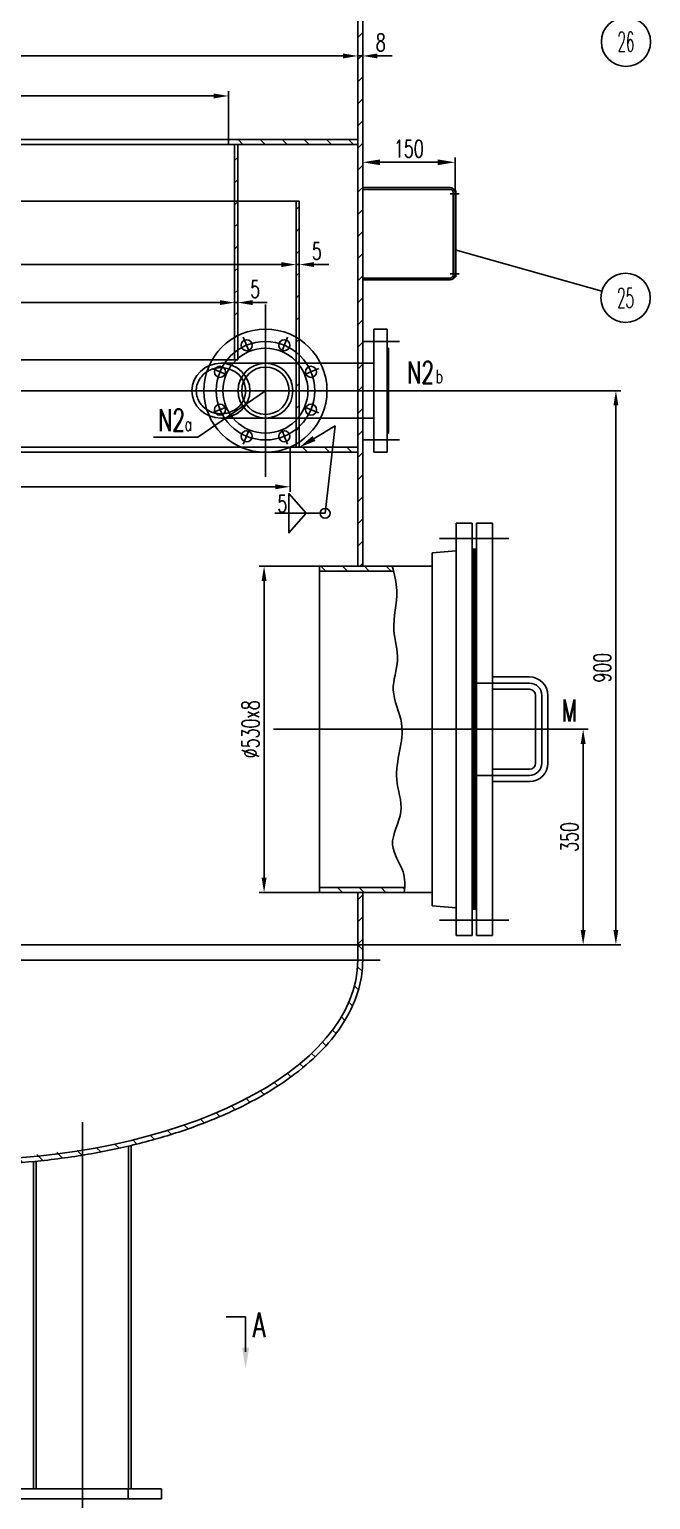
# Model space of a CAD drawing. Extents: x -23873 to -19420, y 16448 to 23154.
# Drawn here: x -22265 to -21256, y 19537 to 21926 of the extents above; entities that cross this region are included whole.
import ezdxf
from ezdxf.enums import TextEntityAlignment as Align

# ---------------------------------------------------------------- set-up
doc = ezdxf.new("R2010")
doc.units = 0
doc.header["$LTSCALE"] = 8
doc.layers.get('0').update_dxf_attribs({"linetype": 'CONTINUOUS'})
doc.layers.get('DEFPOINTS').update_dxf_attribs({"linetype": 'CONTINUOUS'})
doc.styles.add('DFT', font='simplex.shx', dxfattribs={"width": 0.67, "bigfont": 'dft.shx'})
doc.styles.add('HZLIB', font='simplex.shx', dxfattribs={"width": 0.5, "bigfont": 'HZLIB.SHX'})
doc.styles.get("Standard").update_dxf_attribs({"font": 'simplex.shx', "width": 0.67, "bigfont": 'dft.shx'})
doc.dimstyles.get("Standard").update_dxf_attribs({"dimscale": 3, "dimtxt": 3.5, "dimasz": 3, "dimexe": 1, "dimexo": 0, "dimgap": 1.5, "dimtad": 1, "dimdec": 0, "dimzin": 0, "dimdsep": 46, "dimtxsty": 'DFT', "dimcen": 3, "dimclrd": 2, "dimclre": 2, "dimclrt": 5, "dimaunit": 1, "dimadec": 0, "dimazin": 0, "dimtfac": 1, "dimtdec": 0, "dimtix": 1, "dimtmove": 2, "dimatfit": 3, "dimfxl": 0, "dimtolj": 1, "dimtzin": 0, "dimarcsym": 0})

# ---------------------------------------------------------------- blocks, each defined once
blk = doc.blocks.new('*D25')
at = {"lineweight": -2}
for p, q in [((-21793.6, 21053.6), (-21891.8, 21053.6)), ((-21883.8, 20547.6), (-21883.8, 21029.6)), ((-21793.6, 20523.6), (-21891.8, 20523.6))]:
    blk.add_line(p, q, dxfattribs=at)
for points in [[(-21887.8, 21029.6), (-21879.8, 21029.6), (-21883.8, 21053.6)], [(-21887.8, 20547.6), (-21879.8, 20547.6), (-21883.8, 20523.6)]]:
    blk.add_solid(points)
at = {"layer": 'DEFPOINTS', "color": 0}
for p in [(-21883.8, 21053.6), (-21793.6, 21053.6), (-21793.6, 20523.6)]:
    blk.add_point(p, dxfattribs=at)
at = {"color": 5, "insert": (-21905.8, 20788.6), "char_height": 28, "attachment_point": 5, "rotation": 90, "style": 'DFT'}
blk.add_mtext('\\A1;%%c530x8', dxfattribs=at)
blk = doc.blocks.new('*D27')
at = {"lineweight": -2}
for p, q in [((-21422.6, 20788.6), (-21357.4, 20788.6)), ((-21365.4, 20462.6), (-21365.4, 20764.6)), ((-21723.6, 20438.6), (-21357.4, 20438.6))]:
    blk.add_line(p, q, dxfattribs=at)
for points in [[(-21369.4, 20764.6), (-21361.4, 20764.6), (-21365.4, 20788.6)], [(-21369.4, 20462.6), (-21361.4, 20462.6), (-21365.4, 20438.6)]]:
    blk.add_solid(points)
at = {"layer": 'DEFPOINTS', "color": 0}
for p in [(-21422.6, 20788.6), (-21365.4, 20788.6), (-21723.6, 20438.6)]:
    blk.add_point(p, dxfattribs=at)
at = {"color": 5, "insert": (-21387.4, 20613.6), "char_height": 28, "attachment_point": 5, "rotation": 90, "style": 'DFT'}
blk.add_mtext('\\A1;350', dxfattribs=at)
blk = doc.blocks.new('*D30')
at = {"lineweight": -2}
for p, q in [((-21723.6, 21668.6), (-21723.6, 21717.7)), ((-21573.6, 21663.6), (-21573.6, 21717.7)), ((-21695.6, 21709.7), (-21601.6, 21709.7))]:
    blk.add_line(p, q, dxfattribs=at)
for points in [[(-21695.6, 21714.3), (-21695.6, 21705), (-21723.6, 21709.7)], [(-21601.6, 21714.3), (-21601.6, 21705), (-21573.6, 21709.7)]]:
    blk.add_solid(points)
at = {"layer": 'DEFPOINTS', "color": 0}
for p in [(-21573.6, 21709.7), (-21723.6, 21668.6), (-21573.6, 21663.6)]:
    blk.add_point(p, dxfattribs=at)
at = {"color": 5, "insert": (-21648.6, 21731.7), "char_height": 28, "attachment_point": 5, "style": 'DFT'}
blk.add_mtext('\\A1;150', dxfattribs=at)
blk = doc.blocks.new('*D33')
at = {"color": 2, "lineweight": -2}
for p, q in [((-22921.6, 21238.6), (-22921.6, 21174.5)), ((-21841.6, 21238.6), (-21841.6, 21174.5)), ((-22897.6, 21182.5), (-21865.6, 21182.5))]:
    blk.add_line(p, q, dxfattribs=at)
at = {"color": 2}
for points in [[(-22897.6, 21186.5), (-22897.6, 21178.5), (-22921.6, 21182.5)], [(-21865.6, 21186.5), (-21865.6, 21178.5), (-21841.6, 21182.5)]]:
    blk.add_solid(points, dxfattribs=at)
at = {"layer": 'DEFPOINTS', "color": 0}
for p in [(-22921.6, 21238.6), (-21841.6, 21238.6), (-21841.6, 21182.5)]:
    blk.add_point(p, dxfattribs=at)
at = {"color": 5, "insert": (-22428.1, 21204.5), "char_height": 28, "attachment_point": 5, "style": 'DFT'}
blk.add_mtext('\\A1;%%c1080', dxfattribs=at)
blk = doc.blocks.new('*D34')
at = {"color": 2, "lineweight": -2}
for p, q in [((-22821.6, 21746.6), (-22821.6, 21825.4)), ((-22797.6, 21817.4), (-21965.6, 21817.4)), ((-21941.6, 21746.6), (-21941.6, 21825.4))]:
    blk.add_line(p, q, dxfattribs=at)
at = {"color": 2}
for points in [[(-22797.6, 21821.4), (-22797.6, 21813.4), (-22821.6, 21817.4)], [(-21965.6, 21821.4), (-21965.6, 21813.4), (-21941.6, 21817.4)]]:
    blk.add_solid(points, dxfattribs=at)
at = {"layer": 'DEFPOINTS', "color": 0}
for p in [(-21941.6, 21817.4), (-22821.6, 21746.6), (-21941.6, 21746.6)]:
    blk.add_point(p, dxfattribs=at)
at = {"color": 5, "insert": (-22420.2, 21839.4), "char_height": 28, "attachment_point": 5, "style": 'DFT'}
blk.add_mtext('\\A1;%%c880', dxfattribs=at)
blk = doc.blocks.new('*D35')
at = {"color": 2, "lineweight": -2}
for p, q in [((-22831.6, 21481.7), (-22831.6, 21473.7)), ((-22807.6, 21481.7), (-21955.6, 21481.7)), ((-21931.6, 21481.7), (-21931.6, 21489.7))]:
    blk.add_line(p, q, dxfattribs=at)
at = {"color": 2}
for points in [[(-22807.6, 21485.7), (-22807.6, 21477.7), (-22831.6, 21481.7)], [(-21955.6, 21485.7), (-21955.6, 21477.7), (-21931.6, 21481.7)]]:
    blk.add_solid(points, dxfattribs=at)
at = {"layer": 'DEFPOINTS', "color": 0}
for p in [(-22831.6, 21481.7), (-21931.6, 21481.7), (-21931.6, 21481.7)]:
    blk.add_point(p, dxfattribs=at)
at = {"color": 5, "insert": (-22421.5, 21503.7), "char_height": 28, "attachment_point": 5, "style": 'DFT'}
blk.add_mtext('\\A1;%%c900', dxfattribs=at)
blk = doc.blocks.new('*D36')
at = {"color": 2, "lineweight": -2}
for p, q in [((-21955.6, 21481.7), (-21979.6, 21481.7)), ((-21931.6, 21481.7), (-21931.6, 21489.7)), ((-21931.6, 21481.7), (-21926.6, 21481.7)), ((-21926.6, 21481.7), (-21926.6, 21489.7)), ((-21902.6, 21481.7), (-21878.6, 21481.7))]:
    blk.add_line(p, q, dxfattribs=at)
at = {"color": 2}
for points in [[(-21955.6, 21485.7), (-21955.6, 21477.7), (-21931.6, 21481.7)], [(-21902.6, 21485.7), (-21902.6, 21477.7), (-21926.6, 21481.7)]]:
    blk.add_solid(points, dxfattribs=at)
at = {"layer": 'DEFPOINTS', "color": 0}
for p in [(-21931.6, 21481.7), (-21926.6, 21481.7), (-21926.6, 21481.7)]:
    blk.add_point(p, dxfattribs=at)
at = {"color": 5, "insert": (-21898.3, 21503.7), "char_height": 28, "attachment_point": 5, "style": 'DFT'}
blk.add_mtext('\\A1;5', dxfattribs=at)
blk = doc.blocks.new('*D37')
at = {"color": 2, "lineweight": -2}
for p, q in [((-22931.6, 21543.5), (-22931.6, 21551.5)), ((-22907.6, 21543.5), (-21855.6, 21543.5)), ((-21831.6, 21543.5), (-21831.6, 21551.5))]:
    blk.add_line(p, q, dxfattribs=at)
at = {"color": 2}
for points in [[(-22907.6, 21547.5), (-22907.6, 21539.5), (-22931.6, 21543.5)], [(-21855.6, 21547.5), (-21855.6, 21539.5), (-21831.6, 21543.5)]]:
    blk.add_solid(points, dxfattribs=at)
at = {"layer": 'DEFPOINTS', "color": 0}
for p in [(-22931.6, 21543.5), (-21831.6, 21543.5), (-21831.6, 21543.5)]:
    blk.add_point(p, dxfattribs=at)
at = {"color": 5, "insert": (-22428.3, 21565.5), "char_height": 28, "attachment_point": 5, "style": 'DFT'}
blk.add_mtext('\\A1;%%c1100', dxfattribs=at)
blk = doc.blocks.new('*D38')
at = {"color": 2, "lineweight": -2}
for p, q in [((-21855.6, 21543.5), (-21879.6, 21543.5)), ((-21831.6, 21543.5), (-21831.6, 21551.5)), ((-21831.6, 21543.5), (-21826.6, 21543.5)), ((-21826.6, 21543.5), (-21826.6, 21551.5)), ((-21802.6, 21543.5), (-21778.6, 21543.5))]:
    blk.add_line(p, q, dxfattribs=at)
at = {"color": 2}
for points in [[(-21855.6, 21547.5), (-21855.6, 21539.5), (-21831.6, 21543.5)], [(-21802.6, 21547.5), (-21802.6, 21539.5), (-21826.6, 21543.5)]]:
    blk.add_solid(points, dxfattribs=at)
at = {"layer": 'DEFPOINTS', "color": 0}
for p in [(-21831.6, 21543.5), (-21826.6, 21543.5), (-21826.6, 21543.5)]:
    blk.add_point(p, dxfattribs=at)
at = {"color": 5, "insert": (-21798.1, 21565.5), "char_height": 28, "attachment_point": 5, "style": 'DFT'}
blk.add_mtext('\\A1;5', dxfattribs=at)
blk = doc.blocks.new('*D43')
at = {"color": 2, "lineweight": -2}
for p, q in [((-23031.6, 21882.4), (-23031.6, 21890.4)), ((-23007.6, 21882.4), (-21755.6, 21882.4)), ((-21731.6, 21882.4), (-21731.6, 21890.4))]:
    blk.add_line(p, q, dxfattribs=at)
at = {"color": 2}
for points in [[(-23007.6, 21886.4), (-23007.6, 21878.4), (-23031.6, 21882.4)], [(-21755.6, 21886.4), (-21755.6, 21878.4), (-21731.6, 21882.4)]]:
    blk.add_solid(points, dxfattribs=at)
at = {"layer": 'DEFPOINTS', "color": 0}
for p in [(-23031.6, 21882.4), (-21731.6, 21882.4), (-21731.6, 21882.4)]:
    blk.add_point(p, dxfattribs=at)
at = {"color": 5, "insert": (-22425.2, 21904.4), "char_height": 28, "attachment_point": 5, "style": 'DFT'}
blk.add_mtext('\\A1;%%c1300', dxfattribs=at)
blk = doc.blocks.new('*D44')
at = {"color": 2, "lineweight": -2}
for p, q in [((-21755.6, 21882.4), (-21779.6, 21882.4)), ((-21731.6, 21882.4), (-21731.6, 21890.4)), ((-21731.6, 21882.4), (-21723.6, 21882.4)), ((-21723.6, 21882.4), (-21723.6, 21890.4)), ((-21699.6, 21882.4), (-21675.6, 21882.4))]:
    blk.add_line(p, q, dxfattribs=at)
at = {"color": 2}
for points in [[(-21755.6, 21886.4), (-21755.6, 21878.4), (-21731.6, 21882.4)], [(-21699.6, 21886.4), (-21699.6, 21878.4), (-21723.6, 21882.4)]]:
    blk.add_solid(points, dxfattribs=at)
at = {"layer": 'DEFPOINTS', "color": 0}
for p in [(-21731.6, 21882.4), (-21723.6, 21882.4), (-21723.6, 21882.4)]:
    blk.add_point(p, dxfattribs=at)
at = {"color": 5, "insert": (-21694.2, 21904.4), "char_height": 28, "attachment_point": 5, "style": 'DFT'}
blk.add_mtext('\\A1;8', dxfattribs=at)
blk = doc.blocks.new('*D58')
at = {"color": 2, "lineweight": -2}
for p, q in [((-21681.6, 21338.6), (-21304.2, 21338.6)), ((-21312.2, 20462.6), (-21312.2, 21314.6)), ((-21365.4, 20438.6), (-21304.2, 20438.6))]:
    blk.add_line(p, q, dxfattribs=at)
at = {"color": 2}
for points in [[(-21316.2, 21314.6), (-21308.2, 21314.6), (-21312.2, 21338.6)], [(-21316.2, 20462.6), (-21308.2, 20462.6), (-21312.2, 20438.6)]]:
    blk.add_solid(points, dxfattribs=at)
at = {"layer": 'DEFPOINTS', "color": 0}
for p in [(-21681.6, 21338.6), (-21312.2, 21338.6), (-21365.4, 20438.6)]:
    blk.add_point(p, dxfattribs=at)
at = {"color": 5, "insert": (-21334.2, 20888.6), "char_height": 28, "attachment_point": 5, "rotation": 90, "style": 'DFT'}
blk.add_mtext('\\A1;900', dxfattribs=at)

msp = doc.modelspace()

# ---------------------------------------------------------------- hatches: boundary and pattern name
h = msp.add_hatch()
h.set_pattern_fill('ANSI31', color=256, scale=8)
h.paths.add_polyline_path([(-23031.6, 22218.6), (-23039.6, 22218.6), (-23039.6, 22097.1), (-23031.6, 22097.1)])
h.paths.add_polyline_path([(-23031.6, 22040.1), (-23039.6, 22040.1), (-23039.6, 21746.8), (-23031.6, 21745.3)])
h.paths.add_polyline_path([(-23031.6, 21692.3), (-23039.6, 21692.6), (-23039.6, 21585.1), (-23031.6, 21584.9)])
h.paths.add_polyline_path([(-23031.6, 21584.9), (-23039.6, 21585.1), (-23039.6, 21432.5), (-23031.6, 21432)])
h.paths.add_polyline_path([(-23031.6, 21432), (-23039.6, 21432.5), (-23039.6, 21338.6), (-23031.6, 21338.6)])
h.paths.add_polyline_path([(-21723.6, 22218.6), (-21731.6, 22218.6), (-21731.6, 22086.1), (-21723.6, 22086.1)])
h.paths.add_polyline_path([(-21723.6, 22051.1), (-21731.6, 22051.1), (-21731.6, 21383.1), (-21723.6, 21383.1)])
h.paths.add_polyline_path([(-21723.6, 21383.1), (-21731.6, 21383.1), (-21731.6, 21338.6), (-21723.6, 21338.6)])
h.paths.add_polyline_path([(-21723.6, 21338.6), (-21731.6, 21338.6), (-21731.6, 21294.1), (-21723.6, 21294.1)])
h = msp.add_hatch()
h.set_pattern_fill('ANSI31', color=256, scale=8, angle=90)
h.paths.add_polyline_path([(-22821.6, 21746.6), (-23031.6, 21746.6), (-23031.6, 21738.6), (-22821.6, 21738.6)])
h.paths.add_polyline_path([(-21731.6, 21746.6), (-21941.6, 21746.6), (-21941.6, 21738.6), (-21731.6, 21738.6)])
h = msp.add_hatch()
h.set_pattern_fill('ANSI31', color=256, scale=8)
h.paths.add_polyline_path([(-22831.6, 21738.6), (-22836.6, 21738.6), (-22836.6, 21646.6), (-22831.6, 21646.6)])
h.paths.add_polyline_path([(-22831.6, 21646.6), (-22836.6, 21646.6), (-22836.6, 21427.9, -0.014209), (-22831.6, 21425.2)])
h.paths.add_polyline_path([(-22831.6, 21425.2, 0.014209), (-22836.6, 21427.9), (-22836.6, 21404.7, -0.019434), (-22831.6, 21401)])
h.paths.add_polyline_path([(-21926.6, 21738.6), (-21931.6, 21738.6), (-21931.6, 21646.6), (-21926.6, 21646.6)])
h.paths.add_polyline_path([(-21926.6, 21646.6), (-21931.6, 21646.6), (-21931.6, 21425.2, -0.014209), (-21926.6, 21427.9)])
h.paths.add_polyline_path([(-21926.6, 21427.9, 0.014209), (-21931.6, 21425.2), (-21931.6, 21401, -0.019434), (-21926.6, 21404.7)])
h = msp.add_hatch()
h.set_pattern_fill('ANSI31', color=256, scale=8)
h.paths.add_polyline_path([(-21826.6, 21646.6), (-21831.6, 21646.6), (-21831.6, 21425.2, -0.014692), (-21826.6, 21422.1)])
h.paths.add_polyline_path([(-21826.6, 21422.1, 0.014692), (-21831.6, 21425.2), (-21831.6, 21401, -0.02073), (-21826.6, 21396.6)])
h.paths.add_polyline_path([(-21826.6, 21396.6, 0.02073), (-21831.6, 21401), (-21831.6, 21386.1, -0.014841), (-21828.9, 21383.1), (-21826.6, 21383.1)])
h.paths.add_polyline_path([(-21826.6, 21380.2, 0.013154), (-21828.9, 21383.1), (-21831.6, 21383.1), (-21831.6, 21338.6), (-21826.6, 21338.6)])
h.paths.add_polyline_path([(-21826.6, 21338.6), (-21831.6, 21338.6), (-21831.6, 21294.1), (-21828.9, 21294.1, 0.013154), (-21826.6, 21296.9)])
h.paths.add_polyline_path([(-21826.6, 21294.1), (-21828.9, 21294.1, -0.014841), (-21831.6, 21291), (-21831.6, 21276.1, 0.02073), (-21826.6, 21280.5)])
h.paths.add_polyline_path([(-21826.6, 21280.5, -0.02073), (-21831.6, 21276.1), (-21831.6, 21252, 0.014692), (-21826.6, 21255)])
h = msp.add_hatch()
h.set_pattern_fill('ANSI31', color=256, scale=8)
h.paths.add_polyline_path([(-23031.6, 21338.6), (-23039.6, 21338.6), (-23039.6, 21245.7), (-23031.6, 21244.9)])
h.paths.add_polyline_path([(-23031.6, 21244.9), (-23039.6, 21245.7), (-23039.6, 21051.1), (-23031.6, 21051.1)])
h.paths.add_polyline_path([(-23031.6, 21026.1), (-23039.6, 21026.1), (-23039.6, 20651.1), (-23031.6, 20651.1)])
h.paths.add_polyline_path([(-23031.6, 20626.1), (-23039.6, 20626.1), (-23039.6, 20438.6), (-23031.6, 20438.6)])
h.paths.add_polyline_path([(-21723.6, 20523.6), (-21731.6, 20523.6), (-21731.6, 20438.6), (-21723.6, 20438.6)])
h.paths.add_polyline_path([(-21723.6, 21294.1), (-21731.6, 21294.1), (-21731.6, 21053.6), (-21723.6, 21053.6)])
h = msp.add_hatch()
h.set_pattern_fill('ANSI31', color=256, scale=8, angle=90)
h.paths.add_polyline_path([(-22921.6, 21246.6), (-23031.6, 21246.6), (-23031.6, 21238.6), (-22921.6, 21238.6)])
h.paths.add_polyline_path([(-21772.4, 21246.6), (-21841.6, 21246.6), (-21841.6, 21238.6), (-21773.3, 21238.6)])
h.paths.add_polyline_path([(-21731.6, 21246.6), (-21772.4, 21246.6), (-21773.3, 21238.6), (-21731.6, 21238.6)])
h = msp.add_hatch()
h.set_pattern_fill('ANSI31', color=256, scale=200, angle=90)
h.set_pattern_definition([(135, (18209.314, 1382.065), (-17.67767, -17.67767), [])])
edge = h.paths.add_edge_path()
edge.add_spline(control_points=[(-21656.3, 20523.6), (-21655.9, 20526.2), (-21655.6, 20528.9), (-21655.4, 20531.6)], knot_values=[542.113851, 542.113851, 542.113851, 542.113851, 550.203511, 550.203511, 550.203511, 550.203511], degree=3, periodic=0)
edge.add_line((-21655.4, 20531.6), (-21793.6, 20531.6))
edge.add_line((-21793.6, 20531.6), (-21793.6, 20523.6))
edge.add_line((-21793.6, 20523.6), (-21656.3, 20523.6))
edge = h.paths.add_edge_path()
edge.add_spline(control_points=[(-21673.3, 21045.6), (-21674, 21048.2), (-21674.8, 21050.9), (-21675.5, 21053.6)], knot_values=[10.280194, 10.280194, 10.280194, 10.280194, 18.475316, 18.475316, 18.475316, 18.475316], degree=3, periodic=0)
edge.add_line((-21675.5, 21053.6), (-21793.6, 21053.6))
edge.add_line((-21793.6, 21053.6), (-21793.6, 21045.6))
edge.add_line((-21793.6, 21045.6), (-21673.3, 21045.6))
h = msp.add_hatch()
h.set_pattern_fill('ANSI31', color=256, scale=8, angle=90)
h.paths.add_polyline_path([(-23031.6, 20438.6), (-23039.6, 20438.6), (-23039.6, 20413.6), (-23031.6, 20413.6)])
edge = h.paths.add_edge_path()
edge.add_ellipse((-22381.6, 20413.6), major_axis=(650, 0), ratio=0.5, start_angle=180, end_angle=231.4588, ccw=False)
edge.add_line((-23031.6, 20413.6), (-23039.6, 20413.6))
edge.add_spline(control_points=[(-23039.6, 20413.6), (-23039.6, 20404), (-23038.8, 20394.5), (-23035.6, 20375.5), (-23033.2, 20366), (-23026.9, 20347.3), (-23022.9, 20338), (-23010.4, 20313.8), (-23000.6, 20299), (-22977, 20270.4), (-22963.3, 20256.6), (-22932.3, 20230), (-22915, 20217.4), (-22892, 20202.9), (-22888, 20200.4), (-22883.8, 20197.9)], knot_values=[3.141593, 3.141593, 3.141593, 3.141593, 3.225564, 3.225564, 3.309535, 3.309535, 3.393506, 3.393506, 3.532323, 3.532323, 3.67114, 3.67114, 3.809957, 3.809957, 3.839243, 3.839243, 3.839243, 3.839243], degree=3, periodic=0)
edge.add_spline(control_points=[(-22883.8, 20197.9), (-22868.4, 20188.7), (-22851.9, 20179.9), (-22819.3, 20164.2), (-22803.2, 20157.3), (-22786.6, 20150.7)], knot_values=[3.839243, 3.839243, 3.839243, 3.839243, 3.948774, 3.948774, 4.045468, 4.045468, 4.045468, 4.045468], degree=3, periodic=0)
edge.add_line((-22786.6, 20150.7), (-22786.6, 20159.4))
edge = h.paths.add_edge_path()
edge.add_ellipse((-22381.6, 20413.6), major_axis=(650, 0), ratio=0.5, start_angle=231.4588, end_angle=265.2346, ccw=False)
edge.add_line((-22786.6, 20159.4), (-22786.6, 20150.7))
edge.add_spline(control_points=[(-22786.6, 20150.7), (-22779.4, 20147.9), (-22772, 20145.1), (-22739.9, 20133.5), (-22714.1, 20125.5), (-22685.1, 20117.9), (-22682.9, 20117.3), (-22680.7, 20116.7)], knot_values=[4.045468, 4.045468, 4.045468, 4.045468, 4.087591, 4.087591, 4.226408, 4.226408, 4.237688, 4.237688, 4.237688, 4.237688], degree=3, periodic=0)
edge.add_spline(control_points=[(-22680.7, 20116.7), (-22655.9, 20110.4), (-22630.4, 20104.8), (-22575.7, 20094.9), (-22546.5, 20090.8), (-22490.1, 20084.8), (-22462.9, 20082.8), (-22435.6, 20081.7)], knot_values=[4.237688, 4.237688, 4.237688, 4.237688, 4.365225, 4.365225, 4.504042, 4.504042, 4.629727, 4.629727, 4.629727, 4.629727], degree=3, periodic=0)
edge.add_line((-22435.6, 20081.7), (-22435.6, 20089.7))
edge = h.paths.add_edge_path()
edge.add_spline(control_points=[(-22254.1, 20086.8), (-22251.6, 20087.1), (-22249, 20087.3), (-22223.7, 20090), (-22201.2, 20093), (-22179.1, 20096.6)], knot_values=[4.908582, 4.908582, 4.908582, 4.908582, 4.920492, 4.920492, 5.027121, 5.027121, 5.027121, 5.027121], degree=3, periodic=0)
edge.add_line((-22179.1, 20096.6), (-22179.1, 20104.7))
edge.add_ellipse((-22381.6, 20413.6), major_axis=(650, 0), ratio=0.5, start_angle=274.7654, end_angle=288.152, ccw=False)
edge.add_line((-22327.6, 20089.7), (-22327.6, 20081.7))
edge.add_spline(control_points=[(-22327.6, 20081.7), (-22304.5, 20082.6), (-22281.4, 20084.2), (-22258.6, 20086.4)], knot_values=[4.795051, 4.795051, 4.795051, 4.795051, 4.901573, 4.901573, 4.901573, 4.901573], degree=3, periodic=0)
edge.add_spline(control_points=[(-22258.6, 20086.4), (-22257.1, 20086.5), (-22255.6, 20086.7), (-22254.1, 20086.8)], knot_values=[4.901573, 4.901573, 4.901573, 4.901573, 4.908582, 4.908582, 4.908582, 4.908582], degree=3, periodic=0)
edge = h.paths.add_edge_path()
edge.add_spline(control_points=[(-22099.6, 20112.5), (-22091.7, 20114.4), (-22083.9, 20116.4), (-22049.3, 20125.5), (-22023.5, 20133.5), (-21974.2, 20151.3), (-21950.8, 20161), (-21906.8, 20182), (-21886.2, 20193.3), (-21848.4, 20217.3), (-21831, 20230), (-21800, 20256.5), (-21786.3, 20270.3), (-21762.7, 20298.9), (-21752.9, 20313.7), (-21738.6, 20341.3), (-21733.6, 20354.1), (-21726.4, 20379.9), (-21724.4, 20392.9), (-21723.7, 20408.5), (-21723.6, 20411), (-21723.6, 20413.6)], knot_values=[5.157976, 5.157976, 5.157976, 5.157976, 5.198126, 5.198126, 5.336943, 5.336943, 5.47576, 5.47576, 5.614577, 5.614577, 5.753394, 5.753394, 5.892211, 5.892211, 6.031028, 6.031028, 6.146033, 6.146033, 6.261038, 6.261038, 6.283185, 6.283185, 6.283185, 6.283185], degree=3, periodic=0)
edge.add_line((-21723.6, 20413.6), (-21731.6, 20413.6))
edge.add_ellipse((-22381.6, 20413.6), major_axis=(650, 0), ratio=0.5, start_angle=288.152, end_angle=360, ccw=False)
edge.add_line((-22179.1, 20104.7), (-22179.1, 20096.6))
edge.add_spline(control_points=[(-22179.1, 20096.6), (-22172.4, 20097.7), (-22165.8, 20098.8), (-22140.5, 20103.4), (-22122.1, 20107.2), (-22104.1, 20111.4)], knot_values=[5.027121, 5.027121, 5.027121, 5.027121, 5.059309, 5.059309, 5.150376, 5.150376, 5.150376, 5.150376], degree=3, periodic=0)
edge.add_spline(control_points=[(-22104.1, 20111.4), (-22102.6, 20111.8), (-22101.1, 20112.1), (-22099.6, 20112.5)], knot_values=[5.150376, 5.150376, 5.150376, 5.150376, 5.157976, 5.157976, 5.157976, 5.157976], degree=3, periodic=0)
h.paths.add_polyline_path([(-21723.6, 20438.6), (-21731.6, 20438.6), (-21731.6, 20413.6), (-21723.6, 20413.6)])

# ---------------------------------------------------------------- linework, layer by layer
for p, q in [((-21731.6, 22243.6), (-21731.6, 21053.6)), ((-21723.6, 22051.1), (-21723.6, 21053.6)), ((-23031.6, 21746.6), (-21731.6, 21746.6)), ((-23031.6, 21738.6), (-21731.6, 21738.6)), ((-21941.6, 21738.6), (-21941.6, 21746.6)), ((-21931.6, 21738.6), (-21931.6, 21388.6)), ((-21926.6, 21738.6), (-21926.6, 21388.6)), ((-21581.6, 21668.6), (-21723.6, 21668.6)), ((-21581.6, 21665.6), (-21723.6, 21665.6)), ((-21573.6, 21663.6), (-21573.6, 21523.6)), ((-21572.1, 21663.6), (-21573.6, 21663.6)), ((-21572.1, 21663.6), (-21572.1, 21523.6)), ((-22836.6, 21646.6), (-21926.6, 21646.6)), ((-21826.6, 21646.6), (-21926.6, 21646.6)), ((-21831.6, 21646.6), (-21831.6, 21246.6)), ((-21826.6, 21646.6), (-21826.6, 21246.6)), ((-21566.9, 21658.6), (-21581.5, 21658.6)), ((-21576.6, 21660.6), (-21576.6, 21526.6)), ((-21573.3, 21567.2), (-21334.9, 21500.2)), ((-21581.6, 21521.6), (-21723.6, 21521.6)), ((-21566.9, 21528.6), (-21581.5, 21528.6)), ((-21572.1, 21523.6), (-21573.6, 21523.6)), ((-21581.6, 21518.6), (-21723.6, 21518.6)), ((-21881.6, 21478.6), (-21881.6, 21198.6)), ((-21908, 21402.3), (-21917.6, 21425.4)), ((-21855.2, 21402.3), (-21845.7, 21425.4)), ((-21705.6, 21238.6), (-21705.6, 21438.6)), ((-21683.6, 21438.6), (-21705.6, 21438.6)), ((-21683.6, 21238.6), (-21683.6, 21438.6)), ((-21663.6, 21418.6), (-21724.4, 21418.6)), ((-21681.6, 21407.6), (-21683.6, 21407.6)), ((-21681.6, 21269.6), (-21681.6, 21407.6)), ((-22836.6, 21388.6), (-21926.6, 21388.6)), ((-21723.6, 21383.1), (-21953.9, 21383.1)), ((-21705.6, 21383.1), (-21723.6, 21383.1)), ((-21945.4, 21365), (-21968.4, 21374.5)), ((-21817.9, 21365), (-21794.8, 21374.5)), ((-21636.1, 21338.6), (-23179.4, 21338.6)), ((-21881.6, 21338.6), (-21991.2, 21263.1)), ((-21945.4, 21312.1), (-21968.4, 21302.6)), ((-21817.9, 21312.1), (-21794.8, 21302.6)), ((-21723.6, 21294.1), (-21953.9, 21294.1)), ((-21705.6, 21294.1), (-21723.6, 21294.1)), ((-21991.2, 21263.1), (-22063.4, 21263.1)), ((-21908, 21274.8), (-21917.6, 21251.7)), ((-21855.2, 21274.8), (-21845.7, 21251.7)), ((-21663.6, 21258.6), (-21724.4, 21258.6)), ((-21681.6, 21269.6), (-21683.6, 21269.6)), ((-23031.6, 21246.6), (-21731.6, 21246.6)), ((-23031.6, 21238.6), (-21731.6, 21238.6)), ((-21841.6, 21246.6), (-21841.6, 21238.6)), ((-21683.6, 21238.6), (-21705.6, 21238.6)), ((-21784.6, 21139.5), (-21866.2, 21139.5)), ((-21571.6, 20453.6), (-21571.6, 21123.6)), ((-21545.6, 21123.6), (-21571.6, 21123.6)), ((-21545.6, 20453.6), (-21545.6, 21123.6)), ((-21538.6, 20453.6), (-21538.6, 21123.6)), ((-21538.6, 21123.6), (-21512.6, 21123.6)), ((-21512.6, 20453.6), (-21512.6, 21123.6)), ((-21599, 21098.6), (-21486.4, 21098.6)), ((-21610.6, 21075.1), (-21571.6, 21078.6)), ((-21610.6, 20502), (-21610.6, 21075.1)), ((-21545.6, 21081.1), (-21538.6, 21081.1)), ((-21543.6, 20496.1), (-21543.6, 21081.1)), ((-21540.6, 20496.1), (-21540.6, 21081.1)), ((-21793.6, 21053.6), (-21610.6, 21053.6)), ((-21793.6, 20523.6), (-21793.6, 21053.6)), ((-21793.6, 21045.6), (-21673.3, 21045.6)), ((-21538.6, 20863.6), (-21452.6, 20863.6)), ((-21452.6, 20873.6), (-21512.6, 20873.6)), ((-21452.6, 20853.6), (-21512.6, 20853.6)), ((-21442.6, 20733.6), (-21442.6, 20843.6)), ((-21432.6, 20733.6), (-21432.6, 20843.6)), ((-21422.6, 20733.6), (-21422.6, 20843.6)), ((-21371.6, 20788.6), (-21868.3, 20788.6)), ((-21538.6, 20713.6), (-21452.6, 20713.6)), ((-21452.6, 20723.6), (-21512.6, 20723.6)), ((-21452.6, 20703.6), (-21512.6, 20703.6)), ((-21793.6, 20531.6), (-21655.4, 20531.6)), ((-21793.6, 20523.6), (-21610.6, 20523.6)), ((-21731.6, 20523.6), (-21731.6, 20413.6)), ((-21723.6, 20523.6), (-21723.6, 20413.6)), ((-21610.6, 20502), (-21571.6, 20498.6)), ((-21545.6, 20496.1), (-21538.6, 20496.1)), ((-21599, 20478.6), (-21486.4, 20478.6)), ((-21545.6, 20453.6), (-21571.6, 20453.6)), ((-21538.6, 20453.6), (-21512.6, 20453.6)), ((-23039.6, 20438.6), (-21723.6, 20438.6)), ((-23076.4, 20413.6), (-21695, 20413.6)), ((-22179.1, 19485.4), (-22179.1, 20150.4)), ((-22104.1, 19554.6), (-22104.1, 20111.4)), ((-22099.6, 19554.6), (-22099.6, 20112.5)), ((-22254.1, 19554.6), (-22254.1, 20086.8)), ((-22258.6, 20086.4), (-22258.6, 19554.6)), ((-21913.8, 19834.1), (-21945.5, 19834.1)), ((-21913.8, 19777.1), (-21913.8, 19834.1)), ((-22307.7, 19554.6), (-22050.5, 19554.6)), ((-22307.7, 19538.6), (-22050.5, 19538.6)), ((-22104.9, 19538.6), (-22104.9, 19554.6)), ((-22050.5, 19538.6), (-22050.5, 19554.6))]:
    msp.add_line(p, q)
at = {"color": 2}
for p, q in [((-21802.6, 21261), (-21768.3, 21281.7)), ((-21768.3, 21281.7), (-21784.6, 21139.5))]:
    msp.add_line(p, q, dxfattribs=at)
for points in [[(-21843.4, 21139.5), (-21843.4, 21171.5), (-21815.4, 21139.5), (-21843.4, 21139.5)], [(-21843.4, 21139.5), (-21843.4, 21107.5), (-21815.4, 21139.5), (-21843.4, 21139.5)]]:
    msp.add_lwpolyline(points)
for centre, radius in [((-21295.8, 21905.4), 40), ((-21296.4, 21489.4), 40), ((-21881.6, 21338.6), 100), ((-21881.6, 21338.6), 80), ((-21881.6, 21338.6), 69), ((-21912.2, 21412.5), 9), ((-21851, 21412.5), 9), ((-21955.5, 21369.2), 9), ((-21881.6, 21338.6), 44.5), ((-21881.6, 21338.6), 38.5), ((-21807.7, 21369.2), 9), ((-21955.5, 21307.9), 9), ((-21807.7, 21307.9), 9), ((-21912.2, 21264.6), 9), ((-21851, 21264.6), 9), ((-21784.6, 21139.5), 8)]:
    msp.add_circle(centre, radius)
for centre, radius, start, end in [((-21581.6, 21660.6), 8, 0, 90), ((-21581.6, 21660.6), 5, 0, 90), ((-21581.6, 21526.6), 8, 270, 0), ((-21581.6, 21526.6), 5, 270, 0), ((-21452.6, 20843.6), 30, 0, 90), ((-21452.6, 20843.6), 20, 0, 90), ((-21452.6, 20843.6), 10, 0, 90), ((-21452.6, 20733.6), 20, 270, 0), ((-21452.6, 20733.6), 30, 270, 0), ((-21452.6, 20733.6), 10, 270, 0)]:
    msp.add_arc(centre, radius, start, end)
msp.add_ellipse((-21953.9, 21338.6), major_axis=(47.1, 0), ratio=0.94463)
msp.add_ellipse((-22381.6, 20413.6), major_axis=(650, 0), ratio=0.5, start_param=3.141593, end_param=6.283185)
for points, knots in [([(-21913.8, 21338.6), (-21913.8, 21340.6), (-21913.9, 21342.6), (-21914.9, 21347.9), (-21915.9, 21351.2), (-21919, 21357.3), (-21920.9, 21360.2), (-21925.6, 21365.4), (-21928.4, 21367.7), (-21934.5, 21371.5), (-21937.8, 21373.1), (-21944.8, 21375.2), (-21948.4, 21375.9), (-21955.8, 21376.2), (-21959.5, 21375.8), (-21966.7, 21374.3), (-21970.1, 21373), (-21976.5, 21369.7), (-21979.5, 21367.6), (-21984.7, 21362.8), (-21986.9, 21360.1), (-21990.5, 21354.2), (-21991.9, 21351), (-21993.7, 21344.4), (-21994.1, 21341.1), (-21993.9, 21334.3), (-21993.3, 21330.9), (-21991.2, 21324.5), (-21989.7, 21321.4), (-21985.8, 21315.6), (-21983.4, 21313), (-21978, 21308.4), (-21974.9, 21306.5), (-21968.4, 21303.4), (-21964.8, 21302.3), (-21957.6, 21301.1), (-21953.9, 21300.9), (-21946.5, 21301.5), (-21942.9, 21302.3), (-21936.1, 21304.8), (-21932.8, 21306.5), (-21926.9, 21310.6), (-21924.3, 21313), (-21919.9, 21318.4), (-21918.1, 21321.4), (-21915.3, 21327.6), (-21914.4, 21330.9), (-21913.9, 21335.7), (-21913.8, 21337.1), (-21913.8, 21338.6)], [0, 0, 0, 0, 0.162465, 0.162465, 0.435444, 0.435444, 0.708423, 0.708423, 0.981402, 0.981402, 1.25438, 1.25438, 1.527359, 1.527359, 1.800338, 1.800338, 2.073317, 2.073317, 2.346296, 2.346296, 2.619275, 2.619275, 2.892253, 2.892253, 3.165232, 3.165232, 3.438211, 3.438211, 3.71119, 3.71119, 3.984169, 3.984169, 4.257148, 4.257148, 4.530127, 4.530127, 4.803105, 4.803105, 5.076084, 5.076084, 5.349063, 5.349063, 5.622042, 5.622042, 5.895021, 5.895021, 6.168, 6.168, 6.283185, 6.283185, 6.283185, 6.283185]), ([(-21675.5, 21053.6), (-21671.8, 21040.4), (-21663.6, 21006.2), (-21678.9, 20954.6), (-21661.1, 20901.1), (-21682.1, 20849.9), (-21646.6, 20787.3), (-21679.5, 20719.8), (-21651.7, 20653.8), (-21687.1, 20602.9), (-21654.8, 20561.3), (-21654.5, 20534.9), (-21656.3, 20523.6)], [10.280194, 10.280194, 10.280194, 10.280194, 50.692707, 115.188013, 164.050188, 213.055672, 268.902901, 360.670136, 413.031338, 468.878567, 516.044684, 550.203511, 550.203511, 550.203511, 550.203511]), ([(-22327.6, 20081.7), (-22300.4, 20082.8), (-22273.2, 20084.8), (-22216.9, 20090.7), (-22187.7, 20094.9), (-22130.7, 20105.2), (-22102.9, 20111.3), (-22049.3, 20125.5), (-22023.5, 20133.5), (-21974.2, 20151.3), (-21950.8, 20161), (-21906.8, 20182), (-21886.2, 20193.3), (-21848.4, 20217.3), (-21831, 20230), (-21800, 20256.5), (-21786.3, 20270.3), (-21762.7, 20298.9), (-21752.9, 20313.7), (-21738.6, 20341.3), (-21733.6, 20354.1), (-21726.4, 20379.9), (-21724.4, 20392.9), (-21723.7, 20408.5), (-21723.6, 20411), (-21723.6, 20413.6)], [4.795051, 4.795051, 4.795051, 4.795051, 4.920492, 4.920492, 5.059309, 5.059309, 5.198126, 5.198126, 5.336943, 5.336943, 5.47576, 5.47576, 5.614577, 5.614577, 5.753394, 5.753394, 5.892211, 5.892211, 6.031028, 6.031028, 6.146033, 6.146033, 6.261038, 6.261038, 6.283185, 6.283185, 6.283185, 6.283185])]:
    msp.add_open_spline(points, degree=3, knots=knots)
msp.add_solid([(-21800.2, 21257), (-21805.1, 21265), (-21826.6, 21246.6)], dxfattribs=at)
msp.add_solid([(-21919.6, 19784.1), (-21908, 19784.1), (-21913.8, 19749.1)])

# ---------------------------------------------------------------- texts
at = {"style": 'HZLIB', "width": 0.5}
for s, p in [('26', (-21295.8, 21905.4)), ('25', (-21296.4, 21489.4))]:
    msp.add_text(s, height=32, dxfattribs=at).set_placement(p, align=Align.MIDDLE)
at = {"style": 'DFT', "width": 0.67}
for s, height, p in [('N2', 36, (-21650.9, 21350.3)), ('b', 21.6, (-21604.8, 21351.1)), ('N2', 36, (-22055.8, 21272.6)), ('a', 21.6, (-22012.8, 21273.4)), ('5', 28, (-21862.2, 21141.1)), ('M', 36, (-21399.9, 20801))]:
    msp.add_text(s, height=height, dxfattribs=at).set_placement(p)
at = {"width": 0.67}
msp.add_text('A', height=40, dxfattribs=at).set_placement((-21891.7, 19820.9), align=Align.MIDDLE)

# ---------------------------------------------------------------- dimensions: what is measured, and where the dimension line sits
for base, p1, p2, text, picture, middle in [((-21731.6, 21882.4), (-23031.6, 21882.4), (-21731.6, 21882.4), '%%c1300', '*D43', (-22425.2, 21904.4)), ((-21941.6, 21817.4), (-22821.6, 21746.6), (-21941.6, 21746.6), '%%c880', '*D34', (-22420.2, 21839.4)), ((-21831.6, 21543.5), (-22931.6, 21543.5), (-21831.6, 21543.5), '%%c1100', '*D37', (-22428.3, 21565.5)), ((-21931.6, 21481.7), (-22831.6, 21481.7), (-21931.6, 21481.7), '%%c900', '*D35', (-22421.5, 21503.7)), ((-21841.6, 21182.5), (-22921.6, 21238.6), (-21841.6, 21238.6), '%%c1080', '*D33', (-22428.1, 21204.5))]:
    dim = msp.add_linear_dim(base=base, p1=p1, p2=p2, text=text, dimstyle='Standard', override={"dimscale": 8, "dimgap": 1})
    dim.commit()
    dim.dimension.update_dxf_attribs({"geometry": picture, "text_midpoint": middle, "dimtype": 160})
for base, p1, p2, picture, middle in [((-21723.6, 21882.4), (-21731.6, 21882.4), (-21723.6, 21882.4), '*D44', (-21694.2, 21904.4)), ((-21826.6, 21543.5), (-21831.6, 21543.5), (-21826.6, 21543.5), '*D38', (-21798.1, 21565.5)), ((-21926.6, 21481.7), (-21931.6, 21481.7), (-21926.6, 21481.7), '*D36', (-21898.3, 21503.7))]:
    dim = msp.add_linear_dim(base=base, p1=p1, p2=p2, dimstyle='Standard', override={"dimscale": 8, "dimgap": 1})
    dim.commit()
    dim.dimension.update_dxf_attribs({"geometry": picture, "text_midpoint": middle, "dimtype": 160})
dim = msp.add_linear_dim(base=(-21573.6, 21709.7), p1=(-21723.6, 21668.6), p2=(-21573.6, 21663.6), dimstyle='Standard', override={"dimscale": 8, "dimtxt": 3.5, "dimasz": 3.5, "dimexe": 1, "dimexo": 0, "dimgap": 1, "dimtad": 1, "dimtih": 0, "dimtoh": 0, "dimcen": 3, "dimclrd": 256, "dimclre": 256, "dimclrt": 5, "dimtix": 1, "dimtofl": 1})
dim.commit()
dim.dimension.update_dxf_attribs({"geometry": '*D30', "text_midpoint": (-21648.6, 21731.7)})
for base, p1, p2, override, picture, middle in [((-21312.2, 21338.6), (-21365.4, 20438.6), (-21681.6, 21338.6), {"dimscale": 8, "dimgap": 1}, '*D58', (-21334.2, 20888.6)), ((-21365.4, 20788.6), (-21723.6, 20438.6), (-21422.6, 20788.6), {"dimscale": 8, "dimtxt": 3.5, "dimasz": 3, "dimexe": 1, "dimexo": 0, "dimgap": 1, "dimtad": 1, "dimtih": 0, "dimtoh": 0, "dimcen": 3, "dimclrd": 256, "dimclre": 256, "dimclrt": 5, "dimtix": 1, "dimtofl": 1}, '*D27', (-21387.4, 20613.6))]:
    dim = msp.add_linear_dim(base=base, p1=p1, p2=p2, angle=90, dimstyle='Standard', override=override)
    dim.commit()
    dim.dimension.update_dxf_attribs({"geometry": picture, "text_midpoint": middle})
dim = msp.add_linear_dim(base=(-21883.8, 21053.6), p1=(-21793.6, 20523.6), p2=(-21793.6, 21053.6), angle=90, text='%%c530x8', dimstyle='Standard', override={"dimscale": 8, "dimtxt": 3.5, "dimasz": 3, "dimexe": 1, "dimexo": 0, "dimgap": 1, "dimtad": 1, "dimtih": 0, "dimtoh": 0, "dimcen": 3, "dimclrd": 256, "dimclre": 256, "dimclrt": 5, "dimtix": 1, "dimtofl": 1})
dim.commit()
dim.dimension.update_dxf_attribs({"geometry": '*D25', "text_midpoint": (-21905.8, 20788.6)})

doc.saveas('drawing.dxf')
